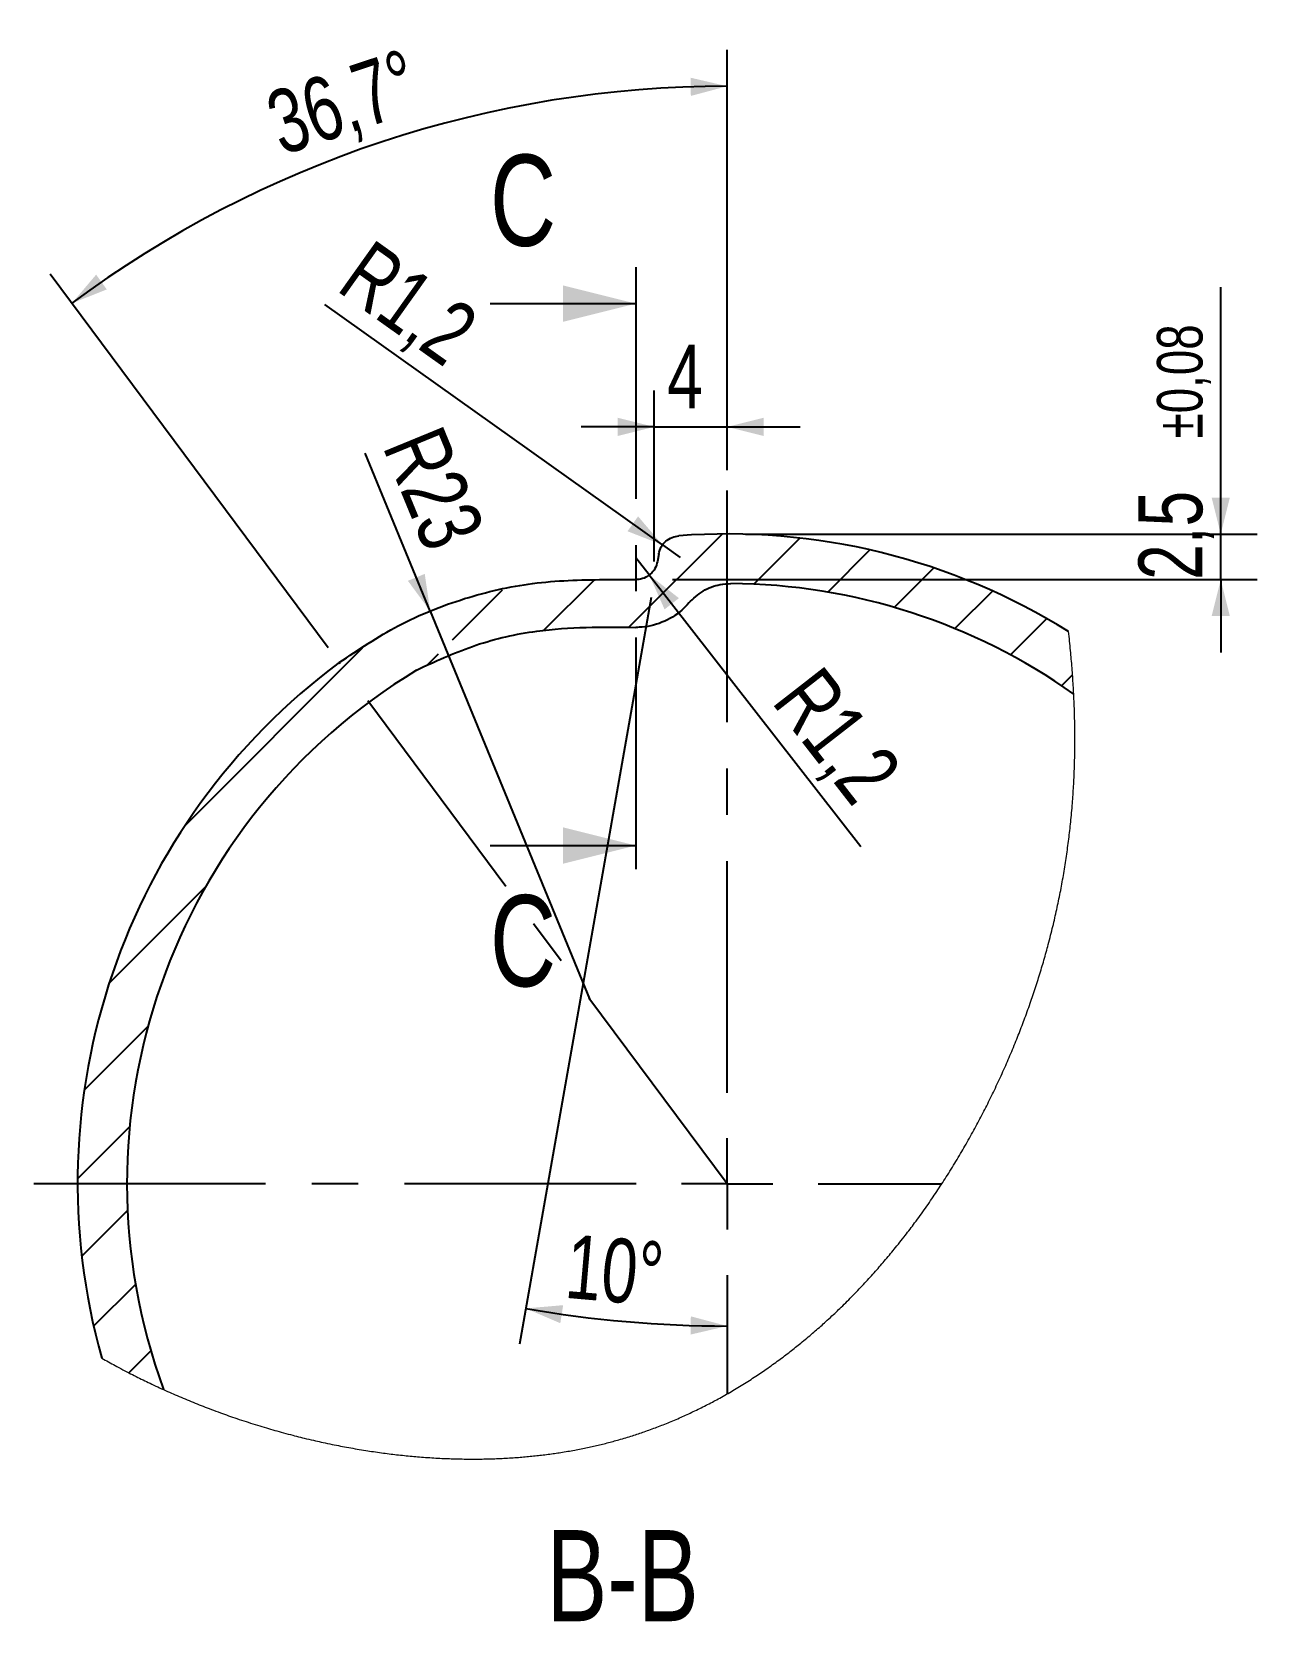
# Model space of a CAD drawing. Header units: millimetres. Extents: x 10 to 412, y 8 to 584.
# Drawn here: x 170.5 to 237.7, y 218.2 to 305.4 of the extents above; entities that cross this region are included whole.
import ezdxf

# ---------------------------------------------------------------- set-up
doc = ezdxf.new("R2010")
doc.units = ezdxf.units.MM
doc.linetypes.add('CENTERX2', pattern=[20.32, 12.7, -2.54, 2.54, -2.54])
for name, color, linetype in [('CENTERLINE', 4, 'CENTERX2'), ('DIMENSIONS', 2, 'Continuous'), ('HATCH', 3, 'Continuous'), ('TEXT', 2, 'Continuous')]:
    doc.layers.add(name, color=color, linetype=linetype)
doc.layers.add('OUTLINE', color=7, linetype='Continuous', lineweight=25)
doc.styles.add('SLDTEXTSTYLE0', font='TXT', dxfattribs={"width": 0.75})
doc.dimstyles.new('SLDDIMSTYLE0', dxfattribs={"dimtxt": 3.5, "dimasz": 2, "dimexe": 0, "dimexo": 0.0625, "dimgap": 0.875, "dimtad": 1, "dimrnd": 1e-09, "dimzin": 12, "dimdsep": 46, "dimtxsty": 'SLDTEXTSTYLE0', "dimsah": 1, "dimcen": 0.09, "dimadec": 0, "dimazin": 3, "dimtfac": 1, "dimtmove": 0, "dimatfit": 0, "dimfxl": 0, "dimfrac": 2, "dimtolj": 1, "dimtzin": 12, "dimarcsym": 0})
doc.dimstyles.new('SLDDIMSTYLE31', dxfattribs={"dimtxt": 3.5, "dimasz": 2, "dimexe": 0, "dimexo": 0.0625, "dimgap": 0.875, "dimtad": 1, "dimdec": 4, "dimzin": 12, "dimdsep": 46, "dimtxsty": 'SLDTEXTSTYLE0', "dimsah": 1, "dimcen": 0.09, "dimadec": 1, "dimazin": 3, "dimtfac": 1, "dimtdec": 1, "dimtofl": 0, "dimtmove": 0, "dimatfit": 3, "dimfxl": 0, "dimfrac": 2, "dimtolj": 1, "dimtzin": 12, "dimarcsym": 0})
doc.dimstyles.new('SLDDIMSTYLE32', dxfattribs={"dimtxt": 3.5, "dimasz": 2, "dimexe": 0, "dimexo": 0.0625, "dimgap": 0.875, "dimtad": 1, "dimrnd": 1e-09, "dimzin": 12, "dimdsep": 46, "dimtxsty": 'SLDTEXTSTYLE0', "dimsah": 1, "dimcen": 0.09, "dimadec": 0, "dimazin": 3, "dimtol": 1, "dimtp": 0.08, "dimtm": 0.08, "dimtfac": 1, "dimtmove": 0, "dimatfit": 0, "dimfxl": 0, "dimfrac": 2, "dimtolj": 1, "dimarcsym": 0})
doc.dimstyles.new('SLDDIMSTYLE7', dxfattribs={"dimtxt": 3.5, "dimasz": 2, "dimexe": 0, "dimexo": 0.0625, "dimgap": 0.875, "dimtad": 1, "dimdec": 4, "dimzin": 12, "dimdsep": 46, "dimtxsty": 'SLDTEXTSTYLE0', "dimsah": 1, "dimcen": 0.09, "dimazin": 3, "dimtfac": 1, "dimtofl": 0, "dimtmove": 0, "dimatfit": 3, "dimfxl": 0, "dimfrac": 2, "dimtolj": 1, "dimtzin": 12, "dimarcsym": 0})
doc.dimstyles.new('SLDDIMSTYLE9', dxfattribs={"dimtxt": 3.5, "dimasz": 2, "dimexe": 0, "dimexo": 0.0625, "dimgap": 0.875, "dimtad": 1, "dimrnd": 1e-09, "dimzin": 12, "dimdsep": 46, "dimtxsty": 'SLDTEXTSTYLE0', "dimsah": 1, "dimcen": 0, "dimadec": 0, "dimazin": 3, "dimtfac": 1, "dimtofl": 0, "dimtmove": 0, "dimatfit": 3, "dimfxl": 0, "dimfrac": 2, "dimtolj": 1, "dimtzin": 12, "dimarcsym": 0})

# ---------------------------------------------------------------- blocks, each defined once
blk = doc.blocks.new('SW_HATCH_0')
at = {"layer": 'HATCH', "color": 0}
for p, q in [((24, 6.039), (21.47, 3.51)), ((27.843, 5.392), (25.528, 3.077)), ((31.352, 4.411), (29.181, 2.24)), ((12.713, 3.732), (9.929, 0.949)), ((7.665, 3.175), (4.924, 0.434)), ((34.581, 3.15), (32.509, 1.078)), ((37.563, 1.642), (35.561, -0.36)), ((0, 0), (-9.702, -9.702)), ((4.158, -0.332), (3.539, -0.951)), ((38.958, -1.453), (38.364, -2.047)), ((-8.584, -13.074), (-13.884, -18.374)), ((-11.748, -20.728), (-15.252, -24.232)), ((-12.753, -26.224), (-15.624, -29.094)), ((-12.872, -30.833), (-15.402, -33.362)), ((-12.44, -34.89), (-14.755, -37.205)), ((-11.603, -38.543), (-12.801, -39.742))]:
    blk.add_line(p, q, dxfattribs=at)
at = {"layer": 'HATCH', "color": 0, "flags": 128}
blk.add_lwpolyline([(19.732, 6.261), (14.806, 1.336), (14.597, 1.127)], dxfattribs=at)
blk = doc.blocks.new('_D_85')
at = {"layer": 'DIMENSIONS'}
for p, q in [((208.627, 281.352), (208.627, 304.413)), ((186.751, 271.605), (171.49, 292.111))]:
    blk.add_line(p, q, dxfattribs=at)
blk.add_arc((208.627, 242.213), 60.2, 90, 126.65847, dxfattribs=at)
for points in [[(208.627, 302.413), (206.619, 302.88), (206.635, 301.88)], [(172.684, 290.506), (174.6, 291.267), (174.017, 292.079)]]:
    blk.add_solid(points, dxfattribs=at)
at = {"layer": 'DIMENSIONS', "insert": (183.094, 301.925), "char_height": 3.5, "attachment_point": 1, "rotation": 18.32923, "style": 'SLDTEXTSTYLE0'}
blk.add_mtext('36,7°', dxfattribs=at)
blk = doc.blocks.new('_D_86')
at = {"layer": 'DIMENSIONS'}
for q in [(203.62, 276.552), (215.963, 260.707)]:
    blk.add_line((204.357, 275.606), q, dxfattribs=at)
blk.add_solid([(204.357, 275.606), (205.192, 273.721), (205.981, 274.335)], dxfattribs=at)
at = {"layer": 'DIMENSIONS', "insert": (213.774, 270.79), "char_height": 3.5, "attachment_point": 1, "rotation": 307.91764, "style": 'SLDTEXTSTYLE0'}
blk.add_mtext('R1,2', dxfattribs=at)
blk = doc.blocks.new('_D_87')
at = {"layer": 'DIMENSIONS'}
for p, q in [((204.627, 276.352), (204.627, 285.729)), ((208.627, 281.352), (208.627, 285.729)), ((204.627, 283.729), (200.627, 283.729)), ((204.627, 283.729), (208.627, 283.729)), ((208.627, 283.729), (212.627, 283.729))]:
    blk.add_line(p, q, dxfattribs=at)
for points in [[(204.627, 283.729), (202.627, 284.229), (202.627, 283.229)], [(208.627, 283.729), (210.627, 283.229), (210.627, 284.229)]]:
    blk.add_solid(points, dxfattribs=at)
at = {"layer": 'DIMENSIONS', "insert": (205.334, 288.24), "char_height": 3.5, "attachment_point": 1, "style": 'SLDTEXTSTYLE0'}
blk.add_mtext('4', dxfattribs=at)
blk = doc.blocks.new('_D_88')
at = {"layer": 'DIMENSIONS'}
for q in [(188.78, 282.283), (201.08, 252.352)]:
    blk.add_line((192.338, 273.626), q, dxfattribs=at)
blk.add_solid([(192.338, 273.626), (192.04, 275.666), (191.115, 275.286)], dxfattribs=at)
at = {"layer": 'DIMENSIONS', "insert": (192.941, 283.993), "char_height": 3.5, "attachment_point": 1, "rotation": 292.34067, "style": 'SLDTEXTSTYLE0'}
blk.add_mtext('R23', dxfattribs=at)
blk = doc.blocks.new('_D_89')
at = {"layer": 'DIMENSIONS'}
for q in [(186.553, 290.444), (206.058, 276.557)]:
    blk.add_line((205.08, 277.253), q, dxfattribs=at)
blk.add_solid([(205.08, 277.253), (203.741, 278.82), (203.161, 278.005)], dxfattribs=at)
at = {"layer": 'DIMENSIONS', "insert": (189.154, 294.097), "char_height": 3.5, "attachment_point": 1, "rotation": 324.54749, "style": 'SLDTEXTSTYLE0'}
blk.add_mtext('R1,2', dxfattribs=at)
blk = doc.blocks.new('_D_90')
at = {"layer": 'DIMENSIONS'}
blk.add_line((204.453, 274.368), (197.231, 233.411), dxfattribs=at)
blk.add_arc((208.627, 298.038), 63.623, 260, 270, dxfattribs=at)
for points in [[(197.579, 235.381), (199.474, 234.571), (199.633, 235.558)], [(208.627, 234.414), (206.635, 234.946), (206.619, 233.946)]]:
    blk.add_solid(points, dxfattribs=at)
at = {"layer": 'DIMENSIONS', "insert": (199.969, 239.458), "char_height": 3.5, "attachment_point": 1, "rotation": 355, "style": 'SLDTEXTSTYLE0'}
blk.add_mtext('10°', dxfattribs=at)
blk = doc.blocks.new('_D_91')
at = {"layer": 'DIMENSIONS'}
for p, q in [((235.698, 277.852), (235.698, 291.392)), ((209.627, 277.852), (237.698, 277.852)), ((235.698, 275.352), (235.698, 277.852)), ((205.627, 275.352), (237.698, 275.352)), ((235.698, 275.352), (235.698, 271.352))]:
    blk.add_line(p, q, dxfattribs=at)
for points in [[(235.698, 277.852), (236.198, 279.852), (235.198, 279.852)], [(235.698, 275.352), (235.198, 273.352), (236.198, 273.352)]]:
    blk.add_solid(points, dxfattribs=at)
at = {"layer": 'DIMENSIONS', "attachment_point": 1, "rotation": 90, "style": 'SLDTEXTSTYLE0'}
for s, insert, char_height in [('±0,08', (232.198, 283.097), 2.5), ('2,5', (231.186, 275.339), 3.5)]:
    blk.add_mtext(s, dxfattribs=dict(at, insert=insert, char_height=char_height))
blk = doc.blocks.new('SW_CENTERMARKSYMBOL_2')
at = {"layer": 'CENTERLINE', "color": 0}
for p, q in [((0, 5), (0, 38.14)), ((0, 0), (0, 2.5)), ((-5, 0), (-38.14, 0)), ((0, 0), (-2.5, 0)), ((0, 0), (0, -2.5)), ((0, 0), (2.5, 0)), ((5, 0), (11.774, 0)), ((0, -5), (0, -11.519))]:
    blk.add_line(p, q, dxfattribs=at)

msp = doc.modelspace()

# ---------------------------------------------------------------- linework, layer by layer
at = {"color": 7, "linetype": 'Continuous', "lineweight": 18, "flags": 128}
msp.add_lwpolyline([(174.32465, 232.65437), (174.41641, 232.60227), (174.50837, 232.55038), (174.60055, 232.49869), (174.69293, 232.44721), (174.78551, 232.39593), (174.87663, 232.34577), (174.96795, 232.29581), (175.05946, 232.24604), (175.15117, 232.19648), (175.26058, 232.13775), (175.37027, 232.0793), (175.48021, 232.02114), (175.59042, 231.96326), (175.70089, 231.90568), (175.81162, 231.84839), (175.9093, 231.7982), (176.00717, 231.74824), (176.10524, 231.6985), (176.2035, 231.64899), (176.30195, 231.59972), (176.4006, 231.55067), (176.49378, 231.50463), (176.58712, 231.4588), (176.68063, 231.41318), (176.77431, 231.36776), (176.86815, 231.32255), (176.97307, 231.27234), (177.0782, 231.22239), (177.18351, 231.17269), (177.28903, 231.12326), (177.39474, 231.07409), (177.50064, 231.02518), (177.60674, 230.97654), (177.71302, 230.92815), (177.82008, 230.87977), (177.92733, 230.83166), (178.03477, 230.78381), (178.14239, 230.73624), (178.25019, 230.68894), (178.35624, 230.64274), (178.46246, 230.59681), (178.56886, 230.55114), (178.67543, 230.50574), (178.78434, 230.45968), (178.89342, 230.4139), (179.00268, 230.3684), (179.1121, 230.32318), (179.22169, 230.27824), (179.33145, 230.23357), (179.44137, 230.18919), (179.55145, 230.14509), (179.66169, 230.10127), (179.77209, 230.05774), (179.88265, 230.01449), (179.99336, 229.97153), (180.10422, 229.92885), (180.21524, 229.88646), (180.33752, 229.84016), (180.45999, 229.79421), (180.58263, 229.74861), (180.70545, 229.70336), (180.82843, 229.65847), (180.94038, 229.61796), (181.05247, 229.57774), (181.1647, 229.53782), (181.27705, 229.4982), (181.38954, 229.45887), (181.50217, 229.41983), (181.61492, 229.38109), (181.73909, 229.33882), (181.86341, 229.29692), (181.98788, 229.25537), (182.11249, 229.21419), (182.23725, 229.17338), (182.36215, 229.13293), (182.48719, 229.09284), (182.61237, 229.05313), (182.73768, 229.01378), (182.86312, 228.97481), (182.98645, 228.93689), (183.1099, 228.89933), (183.23347, 228.86213), (183.35716, 228.82529), (183.47175, 228.79151), (183.58644, 228.75805), (183.70123, 228.7249), (183.81611, 228.69205), (183.93108, 228.65953), (184.04614, 228.62731), (184.16129, 228.59542), (184.28805, 228.56069), (184.41492, 228.52636), (184.54189, 228.4924), (184.66895, 228.45883), (184.79611, 228.42565), (184.90215, 228.39829), (185.00825, 228.37121), (185.11441, 228.34439), (185.22063, 228.31785), (185.32691, 228.29158), (185.43325, 228.26558), (185.55865, 228.23528), (185.68413, 228.20537), (185.80968, 228.17584), (185.9353, 228.14669), (186.04194, 228.12226), (186.14863, 228.0981), (186.25536, 228.07422), (186.36215, 228.05062), (186.46897, 228.0273), (186.57584, 228.00426), (186.70185, 227.97746), (186.82791, 227.95105), (186.95402, 227.92504), (187.08018, 227.89941), (187.19287, 227.87686), (187.30559, 227.85462), (187.41836, 227.8327), (187.53115, 227.8111), (187.64397, 227.78981), (187.75683, 227.76884), (187.86972, 227.74818), (187.98263, 227.72784), (188.09971, 227.7071), (188.21682, 227.68669), (188.33395, 227.66663), (188.4511, 227.64692), (188.56828, 227.62755), (188.68547, 227.60853), (188.80268, 227.58985), (188.91014, 227.57304), (189.01761, 227.55652), (189.12508, 227.5403), (189.23257, 227.52437), (189.34006, 227.50874), (189.44756, 227.4934), (189.55506, 227.47836), (189.66257, 227.46361), (189.77008, 227.44916), (189.87759, 227.43501), (189.98509, 227.42116), (190.09259, 227.40761), (190.19395, 227.39511), (190.2953, 227.38288), (190.39665, 227.37091), (190.49799, 227.35922), (190.59932, 227.34779), (190.70678, 227.33596), (190.81423, 227.32444), (190.92167, 227.31322), (191.02909, 227.30231), (191.1365, 227.2917), (191.24389, 227.2814), (191.34512, 227.27197), (191.44634, 227.26281), (191.54754, 227.25393), (191.64872, 227.24532), (191.74987, 227.23699), (191.86275, 227.22801), (191.97559, 227.21938), (192.0884, 227.21109), (192.20118, 227.20315), (192.31392, 227.19555), (192.42663, 227.1883), (192.5393, 227.1814), (192.65193, 227.17485), (192.75892, 227.16895), (192.86588, 227.16336), (192.97279, 227.15809), (193.07967, 227.15313), (193.1865, 227.14849), (193.29329, 227.14418), (193.39394, 227.1404), (193.49454, 227.1369), (193.59511, 227.13369), (193.69562, 227.13076), (193.7961, 227.12812), (193.89652, 227.12577), (193.9969, 227.1237), (194.09724, 227.12192), (194.19752, 227.12043), (194.29775, 227.11923), (194.39614, 227.11833), (194.49448, 227.1177), (194.59277, 227.11736), (194.691, 227.1173), (194.79097, 227.11752), (194.89087, 227.11804), (194.99072, 227.11885), (195.09051, 227.11995), (195.19024, 227.12134), (195.28813, 227.12299), (195.38595, 227.12493), (195.48371, 227.12715), (195.58141, 227.12966), (195.68104, 227.13251), (195.7806, 227.13566), (195.88009, 227.13911), (195.97951, 227.14285), (196.07886, 227.1469), (196.17813, 227.15124), (196.27733, 227.15588), (196.37921, 227.16097), (196.48101, 227.16637), (196.58273, 227.1721), (196.68437, 227.17814), (196.78592, 227.1845), (196.88739, 227.19118), (196.98877, 227.19819), (197.08162, 227.20489), (197.1744, 227.21186), (197.2671, 227.2191), (197.35973, 227.22662), (197.45228, 227.23441), (197.54474, 227.24247), (197.63713, 227.2508), (197.72944, 227.25941), (197.82166, 227.26829), (197.9138, 227.27744), (198.00586, 227.28687), (198.09784, 227.29657), (198.18447, 227.30597), (198.27104, 227.31562), (198.35752, 227.32551), (198.44392, 227.33565), (198.53025, 227.34603), (198.62172, 227.35732), (198.7131, 227.36888), (198.80438, 227.38072), (198.89557, 227.39284), (198.98667, 227.40524), (199.07767, 227.41792), (199.16338, 227.43013), (199.24901, 227.44259), (199.33455, 227.4553), (199.42, 227.46826), (199.50536, 227.48147), (199.60053, 227.49651), (199.69558, 227.51186), (199.79052, 227.52753), (199.88534, 227.54351), (199.98004, 227.5598), (200.07463, 227.57642), (200.1691, 227.59334), (200.26345, 227.61059), (200.353, 227.62727), (200.44244, 227.64423), (200.53177, 227.66148), (200.62098, 227.67903), (200.71008, 227.69685), (200.79907, 227.71497), (200.88287, 227.73232), (200.96657, 227.74992), (201.05016, 227.76778), (201.13364, 227.7859), (201.21702, 227.80427), (201.3003, 227.82291), (201.38347, 227.8418), (201.46652, 227.86095), (201.54948, 227.88037), (201.63232, 227.90004), (201.71357, 227.91961), (201.79472, 227.93944), (201.87575, 227.95952), (201.95668, 227.97985), (202.03897, 228.0008), (202.12115, 228.02203), (202.20321, 228.04351), (202.28515, 228.06526), (202.36698, 228.08726), (202.44723, 228.10913), (202.52737, 228.13125), (202.6074, 228.15362), (202.68732, 228.17623), (202.78232, 228.20348), (202.87716, 228.23109), (202.97184, 228.25904), (203.06636, 228.28735), (203.16072, 228.316), (203.25492, 228.345), (203.34024, 228.37161), (203.42542, 228.3985), (203.51047, 228.42568), (203.59539, 228.45314), (203.68018, 228.48088), (203.76484, 228.5089), (203.84454, 228.53558), (203.92412, 228.56251), (204.00358, 228.58969), (204.08293, 228.61712), (204.16216, 228.64479), (204.25045, 228.67597), (204.33859, 228.70746), (204.42659, 228.73925), (204.51443, 228.77134), (204.60214, 228.80374), (204.68969, 228.83644), (204.7771, 228.86945), (204.86436, 228.90275), (204.95147, 228.93636), (205.03844, 228.97027), (205.12526, 229.00447), (205.21193, 229.03898), (205.29845, 229.07378), (205.38483, 229.10887), (205.47105, 229.14426), (205.55713, 229.17995), (205.64715, 229.21765), (205.73701, 229.25568), (205.8267, 229.29402), (205.91623, 229.33268), (206.0056, 229.37166), (206.0948, 229.41096), (206.1798, 229.44877), (206.26465, 229.48686), (206.34935, 229.52525), (206.4339, 229.56391), (206.5183, 229.60286), (206.60255, 229.6421), (206.68665, 229.68162), (206.7706, 229.72142), (206.85838, 229.76342), (206.94601, 229.80573), (207.03346, 229.84834), (207.12076, 229.89126), (207.20789, 229.93449), (207.29485, 229.97802), (207.38165, 230.02185), (207.46828, 230.06598), (207.55474, 230.11042), (207.64104, 230.15515), (207.72718, 230.20018), (207.81315, 230.24552), (207.89405, 230.28853), (207.97481, 230.33181), (208.05542, 230.37534), (208.13588, 230.41915), (208.21619, 230.46321), (208.30872, 230.5144), (208.40106, 230.56594), (208.4932, 230.61782), (208.58514, 230.67004), (208.67688, 230.72261), (208.7668, 230.77456), (208.85652, 230.82685), (208.94604, 230.87946), (209.03538, 230.93239), (209.12634, 230.98674), (209.2171, 231.04143), (209.30766, 231.09644), (209.39802, 231.15179), (209.48818, 231.20747), (209.57814, 231.26349), (209.66789, 231.31983), (209.75745, 231.37649), (209.8468, 231.43349), (209.93595, 231.49081), (210.0249, 231.54845), (210.11365, 231.60642), (210.2022, 231.6647), (210.29054, 231.72331), (210.37134, 231.77731), (210.45197, 231.83158), (210.53244, 231.88612), (210.61273, 231.94092), (210.69285, 231.99598), (210.7728, 232.05131), (210.85982, 232.11196), (210.94664, 232.17293), (211.03325, 232.2342), (211.11966, 232.29578), (211.20587, 232.35767), (211.29187, 232.41986), (211.37767, 232.48236), (211.45614, 232.53991), (211.53443, 232.59772), (211.61255, 232.65578), (211.6905, 232.71409), (211.76828, 232.77265), (211.84589, 232.83146), (211.92332, 232.89052), (212.00058, 232.94983), (212.07766, 233.00938), (212.15457, 233.06918), (212.23131, 233.12922), (212.30788, 233.18951), (212.37991, 233.24657), (212.45178, 233.30385), (212.5235, 233.36134), (212.59507, 233.41904), (212.66648, 233.47696), (212.74891, 233.54424), (212.83113, 233.61179), (212.91315, 233.67963), (212.99496, 233.74774), (213.07656, 233.81614), (213.15795, 233.88481), (213.23913, 233.95375), (213.31336, 234.01719), (213.38742, 234.08086), (213.4613, 234.14476), (213.535, 234.20888), (213.60853, 234.27324), (213.68189, 234.33781), (213.75506, 234.40261), (213.82807, 234.46764), (213.90089, 234.53288), (213.97354, 234.59835), (214.04601, 234.66404), (214.1183, 234.72995), (214.20328, 234.8079), (214.28801, 234.88616), (214.37249, 234.96472), (214.45672, 235.04357), (214.528, 235.11072), (214.5991, 235.17807), (214.67003, 235.24564), (214.74077, 235.31341), (214.81134, 235.3814), (214.88173, 235.44959), (214.96446, 235.53023), (215.04694, 235.61116), (215.12917, 235.69237), (215.21115, 235.77386), (215.29455, 235.85731), (215.37769, 235.94105), (215.46057, 236.02509), (215.54319, 236.10941), (215.62555, 236.19401), (215.70765, 236.2789), (215.78948, 236.36408), (215.8678, 236.44611), (215.94588, 236.5284), (216.02372, 236.61095), (216.10131, 236.69375), (216.17867, 236.7768), (216.25578, 236.86011), (216.32826, 236.93889), (216.40053, 237.01788), (216.47259, 237.0971), (216.54442, 237.17654), (216.61605, 237.25619), (216.68746, 237.33606), (216.75865, 237.41615), (216.82962, 237.49645), (216.90038, 237.57696), (216.97092, 237.65768), (217.03999, 237.73717), (217.10886, 237.81685), (217.17751, 237.89674), (217.24595, 237.97683), (217.31543, 238.05857), (217.38468, 238.14052), (217.45372, 238.22267), (217.52254, 238.30502), (217.59114, 238.38757), (217.6583, 238.46885), (217.72526, 238.55031), (217.792, 238.63196), (217.85853, 238.7138), (217.93746, 238.81147), (218.01609, 238.9094), (218.09442, 239.00759), (218.17244, 239.10604), (218.25017, 239.20475), (218.3276, 239.30371), (218.39358, 239.38855), (218.45934, 239.47358), (218.52489, 239.55878), (218.59021, 239.64417), (218.65531, 239.72973), (218.71903, 239.81394), (218.78254, 239.89833), (218.84583, 239.98288), (218.90891, 240.0676), (218.98373, 240.16867), (219.05825, 240.26998), (219.13246, 240.37152), (219.20636, 240.4733), (219.27997, 240.5753), (219.35326, 240.67753), (219.42626, 240.77998), (219.49894, 240.88265), (219.57133, 240.98555), (219.6434, 241.08866), (219.71517, 241.19199), (219.78664, 241.29554), (219.85374, 241.39336), (219.92056, 241.49137), (219.98712, 241.58957), (220.05339, 241.68795), (220.1194, 241.78651), (220.18595, 241.88647), (220.25221, 241.98662), (220.3182, 242.08695), (220.3839, 242.18746), (220.44932, 242.28815), (220.51446, 242.38901), (220.57932, 242.49005), (220.64389, 242.59126), (220.71124, 242.69747), (220.77828, 242.80387), (220.845, 242.91045), (220.91142, 243.01721), (220.97752, 243.12415), (221.04331, 243.23127), (221.10879, 243.33856), (221.17396, 243.44603), (221.23881, 243.55367), (221.30336, 243.66147), (221.36759, 243.76944), (221.4315, 243.87758), (221.49148, 243.97969), (221.55118, 244.08194), (221.6106, 244.18433), (221.66974, 244.28686), (221.7286, 244.38953), (221.79072, 244.49857), (221.85253, 244.60776), (221.91402, 244.7171), (221.97519, 244.82659), (222.03605, 244.93622), (222.09659, 245.046), (222.15339, 245.14963), (222.2099, 245.25338), (222.26613, 245.35726), (222.32208, 245.46126), (222.37774, 245.56537), (222.43312, 245.6696), (222.48822, 245.77395), (222.54304, 245.87841), (222.59757, 245.98298), (222.65182, 246.08767), (222.70483, 246.19058), (222.75756, 246.29361), (222.81001, 246.39673), (222.8622, 246.49995), (222.9157, 246.60645), (222.96891, 246.71306), (223.02183, 246.81977), (223.07445, 246.92657), (223.12678, 247.03347), (223.17882, 247.14047), (223.23057, 247.24756), (223.28202, 247.35475), (223.33561, 247.46713), (223.38887, 247.57961), (223.44181, 247.69218), (223.49443, 247.80485), (223.54673, 247.91761), (223.5987, 248.03045), (223.65034, 248.14338), (223.70167, 248.2564), (223.75266, 248.3695), (223.80334, 248.48268), (223.85368, 248.59594), (223.9037, 248.70927), (223.95057, 248.8162), (223.99714, 248.92319), (224.04343, 249.03024), (224.08942, 249.13735), (224.13513, 249.24452), (224.18328, 249.35825), (224.23111, 249.47205), (224.27861, 249.5859), (224.32578, 249.69981), (224.37263, 249.81378), (224.41914, 249.9278), (224.4627, 250.03536), (224.50596, 250.14296), (224.54893, 250.2506), (224.59161, 250.35829), (224.63399, 250.46601), (224.67608, 250.57377), (224.71788, 250.68157), (224.75938, 250.7894), (224.80059, 250.89727), (224.84151, 251.00517), (224.8814, 251.11117), (224.92101, 251.21719), (224.96034, 251.32324), (224.99938, 251.42932), (225.04122, 251.54389), (225.08273, 251.65849), (225.12391, 251.77311), (225.16475, 251.88775), (225.20526, 252.0024), (225.24543, 252.11708), (225.283, 252.22521), (225.32028, 252.33335), (225.35725, 252.4415), (225.39393, 252.54966), (225.43031, 252.65782), (225.46639, 252.76598), (225.50218, 252.87415), (225.53766, 252.98232), (225.57285, 253.09048), (225.60773, 253.19864), (225.6417, 253.30487), (225.67539, 253.41109), (225.70878, 253.5173), (225.74188, 253.6235), (225.77529, 253.73162), (225.8084, 253.83974), (225.84121, 253.94784), (225.87372, 254.05594), (225.90593, 254.16403), (225.93727, 254.27018), (225.96833, 254.37633), (225.9991, 254.48248), (226.02959, 254.58862), (226.0604, 254.69692), (226.09091, 254.80521), (226.12112, 254.91351), (226.15104, 255.0218), (226.18066, 255.13009), (226.20998, 255.23838), (226.23901, 255.34667), (226.27191, 255.47081), (226.30443, 255.59494), (226.33656, 255.71908), (226.36831, 255.84322), (226.39966, 255.96737), (226.43063, 256.09152), (226.45947, 256.20858), (226.48797, 256.32565), (226.51613, 256.44272), (226.54395, 256.5598), (226.57142, 256.67689), (226.59855, 256.79399), (226.62535, 256.9111), (226.6518, 257.02822), (226.6779, 257.14535), (226.70367, 257.2625), (226.72865, 257.37756), (226.7533, 257.49264), (226.77763, 257.60773), (226.80162, 257.72284), (226.82572, 257.84005), (226.84948, 257.95728), (226.87291, 258.07454), (226.89599, 258.1918), (226.91874, 258.30909), (226.94076, 258.42431), (226.96245, 258.53954), (226.98382, 258.65479), (227.00486, 258.77007), (227.02601, 258.88772), (227.04681, 259.00539), (227.06728, 259.12309), (227.08742, 259.24082), (227.10722, 259.35857), (227.12669, 259.47635), (227.14582, 259.59415), (227.16458, 259.71173), (227.18301, 259.82934), (227.2011, 259.94697), (227.21887, 260.06464), (227.23631, 260.18234), (227.25311, 260.29797), (227.26959, 260.41363), (227.28576, 260.52933), (227.30161, 260.64506), (227.31746, 260.76318), (227.33298, 260.88134), (227.34817, 260.99954), (227.36303, 261.11778), (227.37756, 261.23605), (227.39176, 261.35437), (227.40564, 261.47272), (227.41919, 261.59112), (227.43241, 261.70956), (227.44531, 261.82804), (227.45788, 261.94656), (227.47012, 262.06513), (227.48204, 262.18374), (227.49364, 262.3024), (227.50602, 262.43298), (227.518, 262.56362), (227.5296, 262.69431), (227.54081, 262.82507), (227.55162, 262.95588), (227.56109, 263.0746), (227.57025, 263.19337), (227.57908, 263.31219), (227.58759, 263.43106), (227.59579, 263.54999), (227.60353, 263.66685), (227.61096, 263.78376), (227.61808, 263.90072), (227.6249, 264.01774), (227.63154, 264.13721), (227.63786, 264.25673), (227.64387, 264.37632), (227.64956, 264.49596), (227.65493, 264.61566), (227.65998, 264.73543), (227.66472, 264.85526), (227.66914, 264.97515), (227.67324, 265.09511), (227.67704, 265.21513), (227.68051, 265.33522), (227.68368, 265.45537), (227.68652, 265.57559), (227.68906, 265.69588), (227.69148, 265.82828), (227.69353, 265.96076), (227.6952, 266.09333), (227.6965, 266.22598), (227.69741, 266.35873), (227.69792, 266.47948), (227.69812, 266.6003), (227.698, 266.7212), (227.69758, 266.84218), (227.69684, 266.96323), (227.6958, 267.08436), (227.69445, 267.20557), (227.69261, 267.33898), (227.6904, 267.4725), (227.68781, 267.60611), (227.68485, 267.73982), (227.68153, 267.87363), (227.67783, 268.00754), (227.67376, 268.14156), (227.66932, 268.27567), (227.66452, 268.40989), (227.65934, 268.54421), (227.6539, 268.67624), (227.64811, 268.80837), (227.64196, 268.9406), (227.63546, 269.07294), (227.62933, 269.19178), (227.62291, 269.3107), (227.61621, 269.42971), (227.60923, 269.5488), (227.60197, 269.66799), (227.59456, 269.78513), (227.58688, 269.90236), (227.57892, 270.01968), (227.5707, 270.13708), (227.56182, 270.25983), (227.55264, 270.38267), (227.54317, 270.50561), (227.53341, 270.62865), (227.52335, 270.75179), (227.513, 270.87503), (227.50297, 270.99132), (227.49268, 271.1077), (227.48213, 271.22418), (227.47132, 271.34074), (227.46025, 271.4574), (227.44759, 271.5877), (227.43461, 271.71813), (227.42131, 271.84867), (227.40769, 271.97933), (227.39374, 272.11011), (227.37947, 272.24101), (227.36489, 272.37203), (227.34998, 272.50318)], dxfattribs=at)
at = {"layer": 'CENTERLINE'}
for p, q in [((203.61986, 292.49078), (203.61986, 258.76642)), ((208.62678, 242.21291), (187.34839, 270.80329))]:
    msp.add_line(p, q, dxfattribs=at)
at = {"layer": 'CENTERLINE', "linetype": 'Continuous'}
for p, q in [((195.61986, 290.49078), (203.61986, 290.49078)), ((195.61986, 260.76642), (203.61986, 260.76642))]:
    msp.add_line(p, q, dxfattribs=at)
at = {"layer": 'CENTERLINE'}
for points in [[(203.61986, 290.49078), (199.61986, 291.49078), (199.61986, 289.49078)], [(203.61986, 260.76642), (199.61986, 261.76642), (199.61986, 259.76642)]]:
    msp.add_solid(points, dxfattribs=at)
at = {"layer": 'OUTLINE'}
for p, q in [((204.87578, 276.76463), (204.80163, 276.34411)), ((191.58829, 270.37933), (191.77048, 270.48106))]:
    msp.add_line(p, q, dxfattribs=at)
for centre, radius, start, end in [((208.65616, 242.53456), 35.32106, 58.0449079, 94.3645569), ((208.65568, 242.3741), 32.7576, 54.5915809, 89.6915603), ((208.55623, 242.26554), 35.55525, 126.6178942, 195.6830944), ((208.609, 242.22742), 32.89734, 121.1572545, 200.0884461)]:
    msp.add_arc(centre, radius, start, end, dxfattribs=at)
for points, knots in [([(204.87578, 276.76463), (204.91228, 276.8954), (204.98529, 277.15694), (205.25159, 277.4729), (205.58914, 277.69024), (205.8455, 277.73282), (205.96815, 277.75319)], [0, 0, 0, 0, 0.25528866, 0.51057817, 0.76583887, 1, 1, 1, 1]), ([(204.80163, 276.34411), (204.76514, 276.21354), (204.69216, 275.95239), (204.42598, 275.63445), (204.07891, 275.41898), (203.79155, 275.35505), (203.63857, 275.35277), (203.61986, 275.35249)], [0, 0, 0, 0, 0.24158449, 0.48316964, 0.72475457, 0.96633995, 1, 1, 1, 1]), ([(187.34839, 270.80329), (188.40754, 271.5154), (190.55655, 272.96027), (194.16597, 274.39062), (197.97682, 275.27228), (201.15084, 275.36034), (203.03954, 275.35433), (203.61986, 275.35249)], [0, 0, 0, 0, 0.22157492, 0.44957448, 0.6711602, 0.89896063, 1, 1, 1, 1]), ([(206.52807, 274.07565), (206.77209, 274.31026), (207.26014, 274.77948), (208.10356, 275.09145), (208.63568, 275.1205), (208.83202, 275.13122)], [0, 0, 0, 0, 0.38688521, 0.77377417, 1, 1, 1, 1]), ([(206.52807, 274.07565), (206.4033, 273.94148), (205.98697, 273.49379), (205.07684, 272.94619), (204.16651, 272.7406), (203.67943, 272.73337), (203.61986, 272.73249)], [0, 0, 0, 0, 0.166684362, 0.556206436, 0.945728752, 1, 1, 1, 1]), ([(191.77048, 270.48106), (192.78311, 270.94121), (194.83676, 271.87441), (197.9399, 272.57136), (200.89378, 272.76778), (202.70877, 272.74429), (203.61986, 272.73249)], [0, 0, 0, 0, 0.27302448, 0.55369879, 0.77596274, 1, 1, 1, 1])]:
    msp.add_open_spline(points, degree=3, knots=knots, dxfattribs=at)

# ---------------------------------------------------------------- block references
at = {"layer": 'CENTERLINE'}
msp.add_blockref('SW_CENTERMARKSYMBOL_2', (208.62678, 242.21291), dxfattribs=at)
at = {"layer": 'HATCH'}
msp.add_blockref('SW_HATCH_0', (188.61241, 271.58995), dxfattribs=at)

# ---------------------------------------------------------------- texts
at = {"layer": 'CENTERLINE', "char_height": 5, "attachment_point": 1, "style": 'SLDTEXTSTYLE0'}
for insert in [(195.61986, 298.65813), (195.61986, 258.04669)]:
    msp.add_mtext('C', dxfattribs=dict(at, insert=insert))
at = {"layer": 'TEXT', "insert": (202.88881, 223.22496), "char_height": 5, "attachment_point": 2, "style": 'SLDTEXTSTYLE0'}
msp.add_mtext('B-B', dxfattribs=at)

# ---------------------------------------------------------------- dimensions: what is measured, and where the dimension line sits
at = {"layer": 'DIMENSIONS'}
for base, line1, line2, dimstyle, picture, middle in [((189.69514, 299.35907), ((208.62678, 280.35249), (208.62678, 230.69384)), ((208.62678, 242.21291), (187.34839, 270.80329)), 'SLDDIMSTYLE31', '_D_85', (189.69514, 299.35907)), ((203.08165, 234.65648), ((204.62678, 275.35249), (205.03561, 277.6711)), ((208.62678, 230.69384), (208.62678, 280.35249)), 'SLDDIMSTYLE7', '_D_90', (203.08165, 234.65648))]:
    dim = msp.add_angular_dim_2l(base=base, line1=line1, line2=line2, dimstyle=dimstyle, dxfattribs=at)
    dim.commit()
    dim.dimension.update_dxf_attribs({"geometry": picture, "text_midpoint": middle, "dimtype": 162})
for center, mpoint, picture, middle in [((206.0576, 276.55653), (205.08008, 277.25256), '_D_89', (190.18216, 287.86054)), ((201.0804, 252.35249), (192.3378, 273.62611), '_D_88', (190.25078, 278.70458)), ((203.61986, 276.55249), (204.3573, 275.60582), '_D_86', (213.25335, 264.18561))]:
    dim = msp.add_radius_dim(center=center, mpoint=mpoint, dimstyle='SLDDIMSTYLE9', dxfattribs=at)
    dim.commit()
    dim.dimension.update_dxf_attribs({"geometry": picture, "text_midpoint": middle, "dimtype": 164})
dim = msp.add_linear_dim(base=(235.69812, 277.85249), p1=(204.62678, 275.35249), p2=(208.62678, 277.85249), angle=90, dimstyle='SLDDIMSTYLE32', dxfattribs=at)
dim.commit()
dim.dimension.update_dxf_attribs({"geometry": '_D_91', "text_midpoint": (235.69812, 283.36542), "dimtype": 160})
dim = msp.add_linear_dim(base=(208.62678, 283.72859), p1=(204.62678, 275.35249), p2=(208.62678, 280.35249), dimstyle='SLDDIMSTYLE0', dxfattribs=at)
dim.commit()
dim.dimension.update_dxf_attribs({"geometry": '_D_87', "text_midpoint": (206.62678, 283.72859), "dimtype": 160})

doc.saveas('drawing.dxf')
